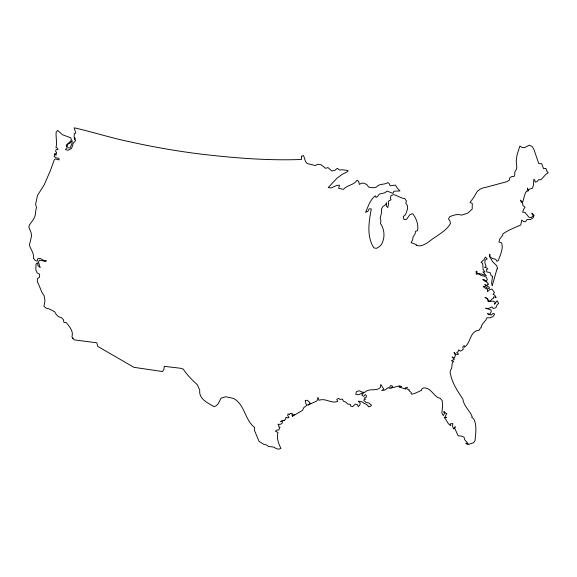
<?xml version="1.0" encoding="UTF-8"?>
<svg xmlns="http://www.w3.org/2000/svg" width="577" height="577" viewBox="0 0 577 577"><rect width="100%" height="100%" fill="white"/><g stroke="black" fill="none" stroke-linecap="round" stroke-linejoin="round"><path stroke-width="0.87" d="M301.482 156.259L301.482 159.476C267.389 160.752 233.137 157.932 199.26 153.9C175.87 150.943 152.624 146.868 129.601 141.747C110.95 137.889 92.681 131.982 74.209 127.805L75.738 133.099L74.282 133.575L74.152 137.009L74.57 139.656L74.844 137.816L75.479 140.838L73.351 142.981L71.584 148.484L67.906 150.301L65.497 149.609L66.672 147.806L70.113 147.907L72.082 143.226L72.154 140.622L70.293 142.945L67.639 144.3L66.557 146.515L67.336 146.421L66.24 145.166L70.192 141.589L71.433 139.757L70.719 137.802L62.482 134.744L57.75 130.452L56.193 131.974C55.58 137.095 57.368 142.31 55.976 147.524L56.95 147.762L58.053 149.342L56.005 149.652L55.666 151.462L56.575 152.544L56.056 155.242L55.111 154.715L55.089 153.331L54.036 156.367L55.803 157.694L58.804 158.379L59.128 159.916L55.183 158.92L54.238 159.908L50.574 170.092L44.241 184.799L37.469 195.488L35.594 204.395L36.488 207.381C35.118 211.254 36.185 215.502 33.553 219.109C32.132 221.9 29.319 223.818 28.85 227.071L31.108 232.805L31.576 235.935L29.42 245.016C30.487 249.466 34.577 253.527 33.351 258.265L35.276 260.407L37.159 261.179L37.837 258.64L39.986 258.316L44.494 260.84L46.369 260.782L45.302 261.338L39.301 260.133L38.515 262.311L40.217 267.598L37.909 265.608L37.685 262.78L36.07 263.941L35.817 269.921L37.137 272.827L39.676 274.313L39.452 277.248L37.483 278.54L37.289 281.727C40.001 286.142 40.671 291.493 44.068 295.59L44.984 300.732L43.946 306.315L46.081 308.168L49.196 308.89L54.685 311.811L56.265 314.523L58.537 316.686L61.53 317.739L63.463 319.773L63.867 322.319L66.398 322.709C69.492 326.733 73.791 331.285 71.93 336.809L73.077 338.346L72.579 338.281L74.498 339.918L96.821 342.803L97.765 346.402L133.893 367.318L162.519 371.545L163.854 369.518L164.33 366.337L180.161 368.205L183.197 369.064C187.063 374.913 192.119 380.07 197.327 384.722L199.75 390.189C198.524 398.851 207.915 403.099 214.146 406.67C218.301 405.66 219.166 401.332 221.078 398.159L225.816 396.76L233.728 398.483C245.001 404.931 244.67 419.789 254.601 427.478L254.435 430.327L259.023 441.326L263.703 444.312L266.495 444.903L268.226 446.389L274.053 447.161L276.232 448.654L278.568 449.194L280.963 448.365C278.496 443.763 276.318 437.741 278.02 432.526L275.388 431.156L277.465 429.879L278.821 430.024L280.018 427.059L278.814 427.067L278.778 425.256L277.955 424.275L280.379 424.304L282.016 423.489L282.528 421.412L280.379 421.636L282.29 420.496L283.877 420.308L283.877 420.864L285.615 419.068L285.983 417.308L286.625 417.806L288.99 417.669L287.699 415.476L288.067 413.824L289.531 414.712L290.116 413.428L292.402 413.594L291.825 415.216L294.652 414.394L292.344 416.313L302.492 410.427L303.747 407.701L307.144 405.032L305.954 403.914L305.204 400.424L307.368 400.294L310.325 403.15L307.902 405.076L316.398 401.224L317.458 400.099L317.927 397.308L319.038 400.294C325.478 397.661 331.422 404.044 337.696 401.397L336.78 399.342L338.706 398.375L339.665 399.327L342.507 399.125L343.394 401.195L345.681 402.097L348.003 404.138L350.463 404.398L350.657 406.071L352.612 406.612L355.468 404.095L357.307 404.614L358.267 406.626L359.824 405.032L360.243 403.056L358.252 401.203L360.077 401.376L362.507 402.018L364.022 403.424L366.409 404.333L368.112 405.869L368.241 406.771L370.232 406.54L371.545 405.198L368.717 402.977L366.006 402.357L363.813 400.481L364.202 399.594L365.479 399.255L364.289 398.072L366.308 397.257L366.345 395.57L365.364 394.524L363.683 396.363L361.736 395.029L363.568 392.987L361.39 393.312L358.916 394.747L355.742 394.336L356.449 391.624L359.082 390.737L361.93 392.035L364.765 392.41C368.984 387.672 376.096 391.704 380.315 387.614L380.813 384.441L383.842 389.259L381.707 390.557L384.643 390.102L388.343 387.578L389.302 388.357L390.369 385.681L391.733 385.688L392.728 386.763L390.535 388.191L399.5 385.854L401.657 386.619L398.902 386.749L399.544 387.109L405.631 389.013L405.09 388.069L407.384 387.21L406.634 388.79L409.403 390.059L408.942 390.6L411.365 392.648C409.115 396.911 420.207 390.694 421.563 390.319L421.491 389.287L423.532 387.888C430.132 387.463 432.909 394.358 437.705 397.488L440.316 398.361L442.249 400.806L442.566 406.691L441.838 413.053L443.287 415.584L444.564 413.219L443.713 412.065L443.994 411.451L445.884 413.327L446.778 413.457L444.838 417.308L446.504 417.366L444.232 417.618C446.908 419.905 447.348 424.045 450.81 425.682L450.356 423.821L452.858 423.554L452.527 425.977L453.5 428.956L455.231 426.684L454.676 428.112L458.138 435.844L461.146 436.017L464.031 437.178L464.723 439.732L468.127 443.648L465.617 443.165L467.781 444.672L473.573 442.754L475.051 440.576C475.621 433.572 477.071 425.884 473.897 419.111L471.625 417.185L472.253 416.76C469.714 410.564 463.583 405.732 462.833 398.981C457.756 391.357 452.426 383.517 450.55 374.386A5.748 5.748 0 0 1 451.632 368.53L452.346 362.558L453.609 361.606L451.502 360.661L454.258 359.514L452.072 356.903L454.416 358.057L455.368 355.302L454.049 352.374L455.837 354.357L458.585 354.278L456.768 352.432L458.001 351.833L458.6 349.886L460.489 351.133L463.194 349.518L462.877 346.842L464.204 345.544L464.478 347.174C471.157 342.781 469.462 331.01 479.285 330.174L480.475 327.765L481.067 327.823C481.247 323.473 485.863 321.663 486.981 317.768L489.916 317.819L492.881 316.701L494.648 314.097L493.14 313.347L491.388 314.934L488.394 314.616L487.341 313.52L490.01 314.097L491.135 311.76L491.099 309.95L485.618 308.219L488.272 308.601L491.929 306.877L493.061 308.471L495.903 307.765L497.093 304.815L498.651 303.372L497.158 300.725L494.561 304.223L495.088 302.096L492.895 301.079L488.279 301.742L487.248 298.85L485.026 297.415L487.565 298.619L488.784 301.122L490.832 300.415L491.965 299.059L493.544 298.302L493.328 297.227L494.503 296.838L495.823 297.826L496.155 297.458L494.684 295.114L493.046 294.342L494.46 292.503L491.957 289.063L489.678 289.668L487.522 291.652L487.558 289.445L483.901 287.288L483.187 286.286L485.509 286.682L487.147 288.06L489.296 288.587L489.246 287.209L484.709 284.721L486.945 285.723L487.385 284.144L488.495 284.497C488.034 281.302 484.529 281.973 482.776 279.419L483.894 279.513L486.418 281.187L487.298 279.47L486.353 277.234L484.218 276.145L481.168 275.496L478.737 273.714L476.328 274.248L476.112 271.327L476.847 271.168L477.179 273.613L481.211 273.96L486.303 275.647L482.891 271.904L484.961 272.034L483.129 269.56L482.675 263.314L481.023 262.326L484.096 259.499L485.408 257.09L487.176 258.871L484.947 260.407L484.925 262.961L486.072 266.293L484.608 267.598L485.971 267.526L487.832 268.846L486.411 269.726L486.93 271.991L490.024 272.532L491.272 275.835L492.563 276.296L491.633 282.896L492.152 285.94L497.078 268.673L497.59 268.832L496.747 265.752L492.643 261.691L489.584 256.455L489.758 254.269L490.061 256.996L492.816 258.64L495.715 259.253L496.934 261.367L498.413 260.371C500.158 254.745 503.649 248.997 501.601 242.903L498.925 241.965L499.754 239.044L502.733 235.156L502.798 233.973C508.373 230.035 514.533 227.749 520.793 225.008L521.687 220.097L523.541 221.554L525.366 221.806L527.126 219.419L530.515 219.455L533.134 217.81L534.1 215.459L532.008 213.093L531.742 213.584L533.4 216.065L530.833 217.695L528.813 217.14L525.012 212.401L522.668 212.156L523.613 209.278L525.056 207.208L522.877 205.527L522.647 203.054L521.197 202.116L520.303 200.082L522.704 202.029C524.031 198.416 524.284 194.463 526.433 191.261L527.991 190.944L527.421 188.059L528.251 190.857L528.395 189.602L532.499 188.152L533.444 185.26L533.812 179.44L534.677 179.844L535.24 182.13L537.122 181.567L538.514 179.714L540.945 179.815L545.856 174.319L548.15 172.732L546.83 171.044L545.921 168.441L543.584 168.635L541.652 163.666L538.817 163.688L533.797 149.147L532.21 146.601L529.333 145.166L524.479 147.676L521.997 147.402L519.855 146.053L516.963 155.249L516.213 161.401L516.833 166.695L516.264 169.559L514.706 172.184L514.893 174.29L514.071 176.497L511.958 176.475L509.794 177.738L509.332 180.154L507.075 181.625L485.344 187.46A12.961 12.961 0 0 0 476.999 191.816L473.818 197.348L469.988 202.448L472.303 203.508L472.181 209.134L467.723 213.165L461.672 215.127C457.597 213.714 453.176 215.106 449.454 216.909L448.524 219.137L449.901 220.854L450.449 223.559C447.341 229.206 441.629 232.747 436.472 236.354C430.911 239.52 426.901 244.489 420.388 245.874L416.183 245.492L416.464 244.67L411.156 242.628L412.634 239.772L413.146 236.7L414.942 234.284L415.584 231.247L417.496 230.735C418.895 224.958 416.219 218.156 412.67 213.656L409.843 214.68L406.54 219.354L403.914 219.484L403.258 216.591L405.588 214.608L407.564 208.961L407.499 205.758L405.782 203.248L406.417 200.897L404.708 198.567C400.539 198.344 397.654 195.444 393.766 194.673L391.055 195.43L390.348 198.236L391.04 199.765L388.299 201.272L388.494 204.446L387.758 207.547L386.294 205.924L386.677 202.751L385.097 204.994L382.601 206.862L381.39 209.271L381.621 212.336L380.164 218.229L380.928 220.969L380.431 223.378C384.751 229.769 385.169 237.847 381.433 244.576L379.147 246.819L376.334 248.384L373.795 247.821C366.445 236.072 368.876 221.857 371.328 208.982L369.316 208.751L367.758 211.449L365.58 212.365C368.213 206.609 370.023 199.57 375.504 195.791L376.074 197.413L377.502 196.519L379.32 194.117L384.837 192.79L387.131 191.088L392.966 193.382L393.961 191.182L399.948 190.958L397.041 187.785L395.461 185.109L390.139 185.801L389.179 183.601L387.924 182.584C384.433 185.123 379.305 183.176 376.464 187.063C373.997 188.304 371.256 187.547 368.681 187.107L366.756 184.532L363.972 183.197L361.505 183.183L359.348 184.424L358.757 181.582L357.105 180.161C354.018 185.224 347.109 184.965 343.416 189.35L338.641 188.304L339.478 185.21L336.874 185.376L330.982 187.951L328.198 187.583L336.86 178.329L341.959 174.478L347.686 171.607L348.003 170.475L342.276 169.768L339.399 169.984L337.451 168.311L334.927 170.28L331.919 171.03L327.916 167.554L325.702 168.376L320.899 164.676L317.812 164.214L315.28 165.534L307.058 163.464L305.471 161.394L303.589 155.574L301.482 156.259"/></g></svg>
